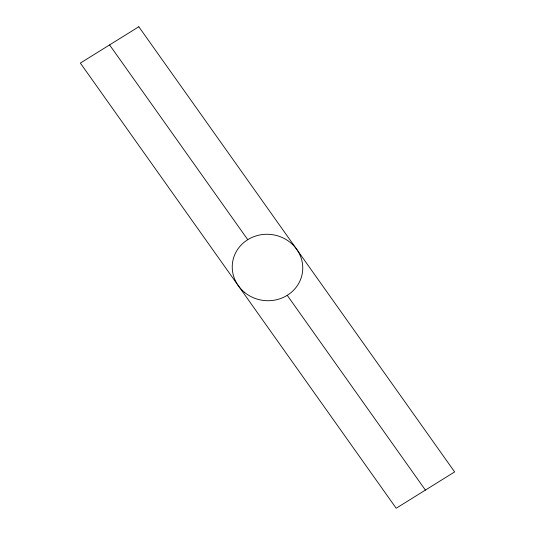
<?xml version="1.0" encoding="UTF-8"?>
<svg xmlns="http://www.w3.org/2000/svg" width="535" height="535" viewBox="0 0 535 535"><rect width="100%" height="100%" fill="white"/><g stroke="black" fill="none" stroke-linecap="round" stroke-linejoin="round"><path stroke-width="0.8" d="M109.588 44.913L247.758 239.673M287.241 295.327L425.412 490.087M138.812 26.75L80.364 63.076L396.188 508.25L454.636 471.923L138.812 26.75M244.381 292.244A35.297 33.19 7.4 0 0 302.121 274.328A35.297 33.19 7.4 0 0 255.998 235.922A35.297 33.19 7.4 0 0 244.381 292.244"/></g></svg>
